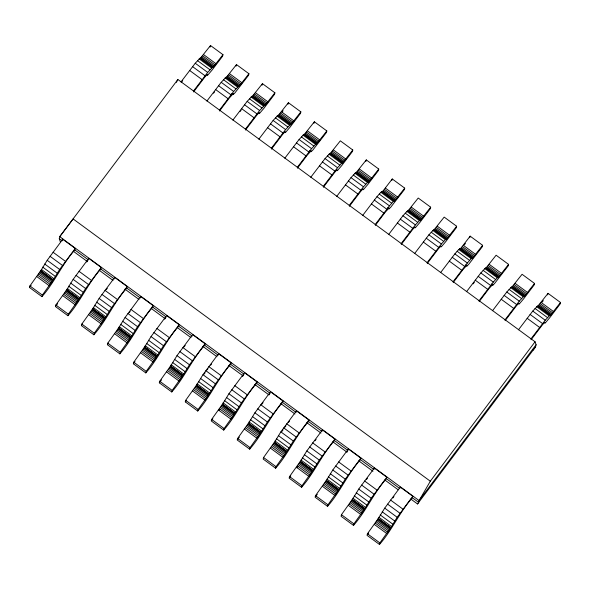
<?xml version="1.0" encoding="UTF-8"?>
<svg xmlns="http://www.w3.org/2000/svg" width="590" height="590" viewBox="0 0 590 590"><rect width="100%" height="100%" fill="white"/><g stroke="black" fill="none" stroke-linecap="round" stroke-linejoin="round"><path stroke-width="0.89" d="M176.388 82.357L177.863 79.502L535.064 341.78L536.096 344.73L419.35 500.136L418.605 502.569L417.506 503.963L410.824 499.051M536.096 344.73L535.536 346.927L417.506 503.963M40.725 270.803L47.193 260.308L62.776 239.267L75.24 248.419L74.849 249.946C61.994 264.327 54.686 282.168 41.964 296.652L29.5 287.5L29.898 285.944L40.747 270.707L53.189 279.955L40.747 270.707M41.964 296.652L42.362 295.096L53.211 279.859M60.298 241.686L59.273 238.736L60.01 236.295L177.863 79.502M59.819 236.59L62.842 239.009L62.392 240.794L59.273 238.736M66.685 289.867L73.153 279.372L88.743 258.332L101.207 267.484L100.816 269.011C87.954 283.392 80.646 301.232 67.924 315.716L55.46 306.564L55.858 305.008L66.714 289.771L79.178 298.923L66.714 289.771M67.924 315.716L68.322 314.16L79.178 298.923M92.652 308.931L99.12 298.437L114.703 277.396L127.167 286.548L126.776 288.075C113.922 302.456 106.613 320.296 93.891 334.781L81.427 325.628L81.826 324.072L92.674 308.836L105.138 317.981L92.674 308.836M93.891 334.781L94.289 333.217L105.138 317.981M118.612 327.988L125.08 317.501L140.671 296.46L153.135 305.613L152.744 307.139C139.882 321.513 132.573 339.361 119.851 353.838L107.387 344.693L107.786 343.137L118.642 327.9L131.076 337.141L118.642 327.9M119.851 353.838L120.249 352.282L131.098 337.045M222.976 54.678L212.784 67.629L200.276 58.366L210.512 45.526L222.976 54.678L222.578 56.234L212.017 70.136L207.887 74.952L207.304 75.395L207.37 74.51L206.95 74.76L204.863 77.061L193.572 91.922M140.671 296.46L140.28 297.987L126.776 288.075M210.114 47.082L210.512 45.526M144.579 347.053L151.047 336.566L166.631 315.525L179.095 324.677L178.704 326.204C165.849 340.578 158.54 358.425 145.819 372.902L133.355 363.757L133.753 362.194L144.602 346.957L157.043 356.205L144.602 346.957M180.953 81.966L195.238 63.248L200.076 58.13L212.71 67.607L212.54 67.275L207.695 72.4L193.417 91.118M145.819 372.902L146.217 371.346L157.065 356.109M248.936 73.735L238.751 86.686L226.213 77.519L236.479 64.59L248.936 73.735L248.545 75.299L234.879 92.94L233.271 94.459L231.804 93.382M236.081 66.146L236.479 64.59M170.54 366.117L177.007 355.63L192.598 334.589L205.055 343.734L204.671 345.261C191.809 359.642 184.5 377.489 171.779 391.967L159.315 382.814L159.713 381.258L170.569 366.021L183.003 375.269L170.569 366.021M206.92 101.03L221.198 82.312L226.036 77.187L238.677 86.671L238.5 86.339L233.662 91.465L219.377 110.183M171.779 391.967L172.177 390.41L183.025 375.174M274.903 92.8L264.711 105.75L252.203 96.487L262.439 83.655L274.903 92.8L274.505 94.356L263.944 108.265L259.814 113.081L259.231 113.516L259.298 112.638L258.877 112.889L256.79 115.19L245.492 130.051M262.041 85.211L262.439 83.655M196.507 385.182L202.975 374.687L218.558 353.653L231.022 362.798L230.631 364.325C217.776 378.706 210.468 396.554 197.746 411.031L185.282 401.878L185.68 400.322L196.529 385.086L208.971 394.334L196.529 385.086M245.344 129.24L259.622 110.522L264.468 105.403L264.637 105.735L252.004 96.251L247.166 101.377L232.88 120.095M197.746 411.031L198.137 409.475L208.993 394.238M300.863 111.864L290.678 124.815L278.163 115.552L288.399 102.712L300.863 111.864L300.465 113.42L289.911 127.329L285.781 132.145L285.191 132.58L285.258 131.703L284.845 131.946L282.75 134.255L271.459 149.115M218.558 353.653L218.167 355.18L204.671 345.261M288.009 104.275L288.399 102.712M234.931 413.398L222.489 404.15L211.64 419.387L211.242 420.943L223.706 430.095C236.428 415.618 243.736 397.771 256.598 383.389L256.982 381.863L244.526 372.71L228.935 393.751L222.467 404.246L234.931 413.398L241.399 402.904L256.982 381.863M258.848 139.159L273.126 120.441L277.964 115.316L290.605 124.8L290.428 124.468L285.59 129.586L271.304 148.304M223.706 430.095L224.104 428.539L234.953 413.302M326.831 130.928L316.638 143.879L304.101 134.712L314.367 121.776L326.831 130.928L326.432 132.484L312.774 150.133L311.159 151.645L309.691 150.568M313.969 123.332L314.367 121.776M260.898 432.455L248.456 423.214L237.608 438.451L237.209 440.007L249.673 449.16C262.388 434.675 269.704 416.835 282.558 402.454L282.949 400.927L270.486 391.775L254.902 412.816L248.434 423.31L260.898 432.455L267.358 421.968L282.949 400.927M284.808 158.216L299.086 139.498L303.931 134.38L316.565 143.864L316.388 143.532L311.55 148.651L297.272 167.368M249.673 449.16L250.064 447.603L260.92 432.367M352.791 149.993L342.606 162.943L330.09 153.68L340.327 140.84L352.791 149.993L352.392 151.549L341.839 165.451L337.709 170.274L337.119 170.709L337.185 169.824L336.765 170.075L334.678 172.383L323.386 187.237M286.858 451.52L274.416 442.279L263.568 457.516L263.169 459.072L275.633 468.224C288.355 453.74 295.664 435.899 308.526 421.518L308.909 419.992L296.453 410.839L280.862 431.88L274.394 442.375L286.858 451.52L293.326 441.032L308.909 419.992M310.768 177.28L325.053 158.562L329.891 153.444L342.532 162.929L342.355 162.597L337.517 167.715L323.231 186.433M275.633 468.224L276.031 466.668L286.88 451.424M378.758 169.057L368.566 182.008L356.05 172.745L366.294 159.905L378.758 169.057L378.36 170.613L367.799 184.515L363.669 189.331L363.086 189.774L363.152 188.889L362.732 189.139L360.645 191.448L349.346 206.301M296.453 410.839L296.062 412.366L282.558 402.454M365.896 161.461L366.294 159.905M312.818 470.584L300.384 461.343L289.535 476.58L289.137 478.136L301.601 487.288C314.315 472.804 321.631 454.956 334.486 440.582L334.877 439.056L322.413 429.904L306.822 450.944L300.362 461.432L312.818 470.584L319.286 460.097L334.877 439.056M336.735 196.345L351.013 177.627L355.858 172.509L368.492 181.986L368.315 181.654L363.477 186.779L349.199 205.497M301.601 487.288L301.992 485.725L312.848 470.488M381.996 191.905L394.533 201.072L404.718 188.122L392.254 178.969L382.873 191.16L380.875 192.303L376.981 196.691L362.695 215.409M391.863 180.525L392.254 178.969M338.785 489.648L326.344 480.4L315.495 495.644L315.097 497.2L327.561 506.345C340.283 491.868 347.591 474.021 360.453 459.647L360.837 458.12L348.373 448.968L332.79 470.009L326.322 480.496L338.785 489.648L345.253 479.161L360.837 458.12M381.819 191.573L394.481 200.954L393.338 201.456L389.444 205.844L375.159 224.561M404.718 188.122L404.32 189.678L390.661 207.326L389.046 208.838L387.586 207.761M327.561 506.345L327.959 504.789L338.808 489.553M430.685 207.186L420.493 220.136L407.978 210.873L418.222 198.034L430.685 207.186L430.287 208.742L419.726 222.644L415.596 227.46L415.013 227.902L415.072 227.017L414.659 227.268L412.572 229.569L401.274 244.43M364.745 508.713L352.311 499.465L341.455 514.701L341.064 516.265L353.521 525.41C366.243 510.933 373.558 493.085 386.413 478.704L386.804 477.185L374.34 468.032L358.75 489.073L352.289 499.56L364.745 508.713L371.213 498.218L386.804 477.185M388.663 234.473L402.941 215.756L407.779 210.63L420.419 220.114L420.242 219.782L415.404 224.908L401.126 243.626M353.521 525.41L353.919 523.854L364.775 508.617M456.645 226.243L446.46 239.193L433.945 229.93L444.182 217.098L456.645 226.243L456.247 227.806L445.693 241.708L441.563 246.524L440.973 246.959L441.04 246.082L440.619 246.332L438.532 248.633L427.241 263.494M374.34 468.032L373.949 469.559L360.453 459.647M390.713 527.777L378.271 518.529L367.423 533.766L367.024 535.322L379.488 544.474C392.21 529.997 399.519 512.15 412.373 497.768L412.764 496.242L400.3 487.097L384.717 508.138L378.249 518.625L390.713 527.777L397.181 517.283L412.764 496.242M414.623 253.538L428.908 234.82L433.746 229.694L446.379 239.179L446.21 238.847L441.372 243.965L427.086 262.69M379.488 544.474L379.886 542.918L390.735 527.681M459.883 249.091L472.42 258.258L482.613 245.307L470.149 236.162L460.768 248.353L458.762 249.496L454.868 253.884L440.59 272.602M469.751 237.718L470.149 236.162M459.706 248.759L472.369 258.147L471.226 258.641L467.332 263.029L453.054 281.747M482.613 245.307L482.214 246.863L468.549 264.512L466.941 266.024L465.473 264.947M508.573 264.372L498.388 277.322L485.843 268.155L496.109 255.219L508.573 264.372L508.174 265.928L494.516 283.576L492.901 285.088L491.433 284.011M466.55 291.667L480.835 272.941L485.673 267.823L498.307 277.307L498.137 276.976L493.299 282.094L479.014 300.812M534.54 283.436L524.348 296.387L511.832 287.124L522.076 274.284L534.54 283.436L534.142 284.992L523.581 298.894L519.451 303.717L518.868 304.152L518.927 303.275L518.514 303.518L516.427 305.827L505.128 320.68M492.517 310.724L506.795 292.006L511.633 286.888L524.274 296.372L524.097 296.04L519.259 301.158L504.981 319.876M560.5 302.5L550.315 315.451L537.8 306.188L548.036 293.348L560.5 302.5L560.102 304.056L549.541 317.958L545.411 322.774L544.828 323.217L544.895 322.332L544.474 322.582L542.387 324.891L531.096 339.744M547.638 294.904L548.036 293.348M530.941 338.94L545.219 320.223L550.064 315.104L550.234 315.429L537.601 305.952L532.763 311.07L518.477 329.788M53.189 279.955L59.656 269.46L75.24 248.419M79.148 299.012L85.616 288.525L101.207 267.484M105.116 318.076L111.584 307.589L127.167 286.548M131.076 337.141L137.544 326.654L153.135 305.613M157.043 356.205L163.504 345.711L179.095 324.677M183.003 375.269L189.471 364.775L205.055 343.734M208.971 394.334L215.431 383.839L231.022 362.798M419.35 500.136L430.317 481.211L535.064 341.78M204.192 374.097L205.114 372.725M282.079 431.29L283.008 429.918M129.262 312.685L130.117 311.527M207.156 369.871L208.005 368.713M285.044 427.064L285.899 425.906M29.5 287.5L31.137 285.302M55.46 306.564L57.65 303.629M81.427 325.628L82.519 324.161M107.387 344.693L108.486 343.225M133.355 363.757L134.992 361.552M159.315 382.814L161.505 379.886M185.282 401.878L186.374 400.411M211.788 420.213L212.887 418.745M218.897 410.677L219.996 409.209M237.755 439.277L239.393 437.072M289.683 477.399L290.774 475.931M296.792 467.87L297.884 466.402M315.643 496.463L317.287 494.265M367.57 534.592L368.669 533.124M181.646 82.054L182.73 80.609M86.73 262.019L87.814 260.581M213.558 93.198L214.642 91.76M219.532 110.986L229.318 98.006L233.33 93.574L233.271 94.459M106.2 289.719L107.284 288.281M240.064 111.54L241.148 110.101M164.617 319.212L165.702 317.767M297.419 168.179L307.206 155.192L311.225 150.767L311.159 151.645M184.095 346.913L185.179 345.475M210.601 365.254L211.677 363.816M242.512 376.398L243.596 374.96M375.314 225.365L385.1 212.385L389.112 207.953L389.046 208.838M261.982 404.106L263.066 402.66M269.018 394.747L270.095 393.301L256.598 383.389M288.488 422.447L289.572 421.009M314.994 440.789L316.078 439.351M453.201 282.558L462.988 269.578L467 265.146L466.941 266.024M346.905 451.933L347.989 450.495L334.486 440.582M473.195 283.827L474.279 282.389M479.169 301.623L488.955 288.643L492.967 284.21L492.901 285.088M366.375 479.633L367.459 478.195M392.881 497.982L393.965 496.537M60.01 236.295L73.108 218.934L430.317 481.211M282.035 112.159L283.119 110.728M464.323 244.887L465.407 243.449M542.21 302.073L543.302 300.642M532.866 350.401L535.536 346.927M203.616 54.634L216.08 63.779M229.584 73.698L242.048 82.843M255.544 92.755L268.007 101.908M281.511 111.82L293.975 120.972M307.471 130.884L319.935 140.037M333.439 149.948L345.902 159.101M359.399 169.013L371.862 178.165M385.366 188.077L397.83 197.222M411.326 207.142L423.79 216.287M437.293 226.199L449.75 235.351M463.253 245.263L475.717 254.415M489.221 264.327L501.677 273.48M515.181 283.392L527.644 292.544M541.148 302.456L553.604 311.608M202.68 55.851L215.144 64.996M228.647 74.908L241.111 84.06M254.607 93.972L267.071 103.125M280.575 113.037L293.038 122.189M306.534 132.101L318.998 141.253M332.502 151.165L344.958 160.318M358.462 170.23L370.926 179.375M384.429 189.294L396.886 198.439M410.389 208.351L422.853 217.504M436.349 227.416L448.813 236.568M462.317 246.48L474.78 255.632M488.277 265.544L500.74 274.697M514.244 284.609L526.708 293.761M540.204 303.673L552.668 312.825M201.832 56.898L214.295 66.05M227.799 75.963L240.263 85.115M253.759 95.027L266.223 104.179M279.726 114.091L292.19 123.236M305.686 133.156L318.15 142.301M331.654 152.213L344.118 161.365M357.614 171.277L370.078 180.429M383.581 190.341L396.038 199.494M409.541 209.406L422.005 218.558M435.509 228.47L447.965 237.623M461.469 247.535L473.932 256.687M487.436 266.599L499.892 275.744M513.396 285.663L525.86 294.808M539.356 304.72L551.82 313.873M201.131 57.717L213.595 66.869M227.091 76.781L239.555 85.934M253.058 95.846L265.522 104.998M279.018 114.91L291.482 124.062M304.986 133.974L317.45 143.127M330.946 153.039L343.41 162.184M356.913 172.103L369.377 181.248M382.873 191.16L395.337 200.312M408.841 210.224L421.304 219.377M434.8 229.289L447.264 238.441M460.768 248.353L473.232 257.506M486.728 267.418L499.192 276.57M512.695 286.482L525.152 295.627M538.655 305.546L551.119 314.691M200.615 58.255L213.079 67.408M226.582 77.32L239.046 86.472M252.542 96.384L265.006 105.536M278.51 115.448L290.973 124.593M304.469 134.513L316.933 143.658M330.437 153.57L342.893 162.722M356.397 172.634L368.861 181.786M382.364 191.698L394.821 200.851M408.324 210.763L420.788 219.915M434.284 229.827L446.748 238.98M460.252 248.892L472.715 258.044M486.212 267.956L498.675 277.101M512.179 287.02L524.643 296.165M538.139 306.077L550.603 315.23M199.132 58.86L211.589 68.012M225.092 77.924L237.556 87.069M251.06 96.989L263.516 106.134M277.02 116.046L289.483 125.198M302.987 135.11L315.444 144.262M328.947 154.174L341.411 163.327M354.907 173.239L367.371 182.391M380.875 192.303L393.338 201.456M406.834 211.368L419.298 220.52M432.802 230.432L445.266 239.577M458.762 249.496L471.226 258.641M484.729 268.553L497.193 277.706M510.689 287.618L523.153 296.77M536.657 306.682L549.12 315.834M197.48 60.608L209.944 69.753M223.44 79.672L235.904 88.817M249.408 98.729L261.872 107.882M275.368 117.794L287.832 126.946M301.335 136.858L313.799 146.01M327.295 155.922L339.759 165.075M353.263 174.987L365.726 184.139M379.223 194.051L391.686 203.203M405.19 213.115L417.646 222.26M431.15 232.18L443.614 241.325M457.117 251.237L469.574 260.389M483.077 270.301L495.541 279.454M509.037 289.366L521.501 298.518M535.005 308.43L547.468 317.582M195.238 63.248L207.695 72.4M221.198 82.312L233.662 91.465M247.166 101.377L259.622 110.522M273.126 120.441L285.59 129.586M299.086 139.498L311.55 148.651M325.053 158.562L337.517 167.715M351.013 177.627L363.477 186.779M376.981 196.691L389.444 205.844M402.941 215.756L415.404 224.908M428.908 234.82L441.372 243.965M454.868 253.884L467.332 263.029M480.835 272.941L493.299 282.094M506.795 292.006L519.259 301.158M532.763 311.07L545.219 320.223M192.554 66.604L205.01 75.756M218.514 85.668L230.978 94.82M244.474 104.732L256.938 113.885M270.441 123.797L282.905 132.942M296.401 142.861L308.865 152.006M322.369 161.918L334.832 171.071M348.329 180.983L360.792 190.135M374.296 200.047L386.76 209.199M400.256 219.111L412.72 228.264M426.223 238.176L438.687 247.328M452.183 257.24L464.647 266.385M478.151 276.304L490.607 285.449M504.111 295.361L516.575 304.514M530.078 314.426L542.534 323.578M189.611 70.446L202.068 79.598M215.571 89.51L228.035 98.663M241.531 108.575L253.995 117.727M267.499 127.639L279.962 136.784M293.459 146.703L305.922 155.849M319.426 165.761L331.89 174.913M345.386 184.825L357.85 193.977M371.353 203.889L383.817 213.042M397.313 222.954L409.777 232.106M423.281 242.018L435.745 251.17M449.241 261.082L461.704 270.235M475.208 280.147L487.665 289.292M501.168 299.211L513.632 308.356M527.135 318.268L539.592 327.421M62.842 239.009L419.062 500.563M74.849 249.946L88.353 259.858M100.816 269.011L114.32 278.923M152.744 307.139L166.24 317.051M178.704 326.204L192.207 336.116M230.631 364.325L244.135 374.237M308.526 421.518L322.022 431.43M386.413 478.704L399.917 488.623M412.373 497.768L418.605 502.348M73.669 251.502L87.032 261.318M99.658 270.589L113.029 280.405M124.91 289.122L139.019 299.484M151.645 308.754L165.008 318.57M177.634 327.841L191.005 337.657M202.886 346.382L216.995 356.736M228.876 365.461L242.984 375.823M254.865 384.547L268.981 394.909M280.862 403.634L294.971 413.996M306.852 422.72L320.96 433.075M332.841 441.799L346.957 452.161M358.838 460.886L372.946 471.248M384.827 479.972L398.198 489.789M53.041 252.225L65.505 261.377M79.008 271.289L91.472 280.442M104.968 290.354L117.432 299.506M130.936 309.418L143.4 318.57M156.896 328.483L169.359 337.635M182.863 347.547L195.32 356.699M208.823 366.611L221.287 375.756M234.791 385.676L247.247 394.821M260.751 404.733L273.214 413.885M286.718 423.797L299.174 432.949M312.678 442.861L325.142 452.014M338.638 461.926L351.102 471.078M364.605 480.99L377.069 490.143M390.565 500.055L403.029 509.207M50.047 256.296L62.503 265.448M76.007 275.36L88.471 284.513M101.967 294.425L114.431 303.57M127.934 313.489L140.398 322.634M153.894 332.546L166.358 341.699M179.862 351.611L192.325 360.763M205.822 370.675L218.285 379.827M231.789 389.739L244.253 398.892M257.749 408.804L270.213 417.956M283.716 427.868L296.18 437.02M309.676 446.932L322.14 456.077M335.644 465.997L348.107 475.142M361.604 485.054L374.067 494.206M387.571 504.118L400.027 513.271M47.193 260.308L59.656 269.46M73.153 279.372L85.616 288.525M99.12 298.437L111.584 307.589M125.08 317.501L137.544 326.654M151.047 336.566L163.504 345.711M177.007 355.63L189.471 364.775M202.975 374.687L215.431 383.839M228.935 393.751L241.399 402.904M254.902 412.816L267.358 421.968M280.862 431.88L293.326 441.032M306.822 450.944L319.286 460.097M332.79 470.009L345.253 479.161M358.75 489.073L371.213 498.218M384.717 508.138L397.181 517.283M44.678 263.995L57.142 273.148M70.645 283.06L83.109 292.212M96.605 302.124L109.069 311.277M122.573 321.189L135.036 330.341M148.533 340.253L160.996 349.405M174.5 359.317L186.956 368.462M200.46 378.382L212.924 387.527M226.427 397.439L238.884 406.591M252.387 416.503L264.851 425.656M278.355 435.568L290.811 444.72M304.315 454.632L316.778 463.784M330.275 473.696L342.738 482.849M356.242 492.761L368.706 501.906M382.202 511.825L394.666 520.97M42.679 267.108L55.143 276.26M68.647 286.172L81.11 295.325M94.607 305.237L107.07 314.389M120.574 324.301L133.038 333.446M146.534 343.365L158.998 352.51M172.501 362.422L184.965 371.575M198.461 381.487L210.925 390.639M224.429 400.551L236.885 409.703M250.389 419.615L262.852 428.768M276.356 438.68L288.812 447.832M302.316 457.744L314.78 466.889M328.283 476.809L340.74 485.954M354.243 495.866L366.707 505.018M380.203 514.93L392.667 524.082M41.33 269.431L53.793 278.576M67.297 288.495L79.761 297.64M93.257 307.552L105.721 316.705M119.224 326.617L131.688 335.769M145.184 345.681L157.648 354.833M171.152 364.745L183.615 373.898M197.112 383.81L209.575 392.962M223.079 402.874L235.543 412.019M249.039 421.939L261.503 431.084M275.006 440.996L287.463 450.148M300.966 460.06L313.43 469.212M326.934 479.124L339.39 488.277M352.894 498.189L365.358 507.341M378.861 517.253L391.318 526.405M40.555 271.142L53.019 280.294M66.523 290.206L78.979 299.359M92.483 309.271L104.946 318.423M118.45 328.335L130.906 337.487M144.41 347.399L156.874 356.544M170.377 366.464L182.834 375.609M196.337 385.521L208.801 394.673M222.297 404.585L234.761 413.738M248.265 423.65L260.728 432.802M274.225 442.714L286.688 451.866M300.192 461.778L312.656 470.931M326.152 480.843L338.616 489.988M352.119 499.907L364.583 509.052M378.079 518.964L390.543 528.116M40.135 271.879L52.599 281.024M66.095 290.944L78.558 300.089M92.062 310.001L104.526 319.153M118.022 329.065L130.486 338.218M143.99 348.13L156.446 357.282M169.95 367.194L182.413 376.346M195.917 386.258L208.373 395.411M221.877 405.323L234.341 414.468M247.844 424.387L260.301 433.532M273.804 443.444L286.268 452.596M299.764 462.508L312.228 471.661M325.732 481.573L338.195 490.725M351.692 500.637L364.155 509.79M377.659 519.702L390.123 528.854M39.508 272.86L51.964 282.013M65.468 291.925L77.932 301.077M91.435 310.989L103.892 320.134M117.395 330.053L129.859 339.198M143.355 349.11L155.819 358.263M169.323 368.175L181.786 377.327M195.283 387.239L207.746 396.392M221.25 406.303L233.714 415.456M247.21 425.368L259.674 434.52M273.177 444.432L285.641 453.585M299.137 463.497L311.601 472.642M325.105 482.561L337.569 491.706M351.065 501.618L363.529 510.77M377.032 520.682L389.496 529.835M38.711 274.033L51.175 283.178M64.679 293.097L77.135 302.242M90.639 312.154L103.103 321.307M116.606 331.219L129.062 340.371M142.566 350.283L155.03 359.435M168.526 369.347L180.99 378.5M194.494 388.412L206.957 397.564M220.454 407.476L232.917 416.628M246.421 426.541L258.885 435.686M272.381 445.605L284.845 454.75M298.348 464.662L310.812 473.814M324.308 483.726L336.772 492.879M350.276 502.791L362.739 511.943M376.236 521.855L388.699 531.007M37.804 275.316L50.268 284.469M63.772 294.381L76.235 303.526M89.732 313.445L102.195 322.59M115.699 332.502L128.155 341.654M141.659 351.566L154.123 360.719M167.626 370.631L180.083 379.783M193.586 389.695L206.05 398.847M219.546 408.759L232.01 417.912M245.514 427.824L257.978 436.969M271.474 446.888L283.938 456.033M297.441 465.945L309.905 475.098M323.401 485.01L335.865 494.162M349.369 504.074L361.832 513.226M375.329 523.138L387.792 532.291M36.846 276.629L49.302 285.781M62.806 295.693L75.269 304.846M88.773 314.758L101.229 323.903M114.733 333.822L127.197 342.967M140.7 352.879L153.157 362.031M166.66 371.943L179.124 381.096M192.62 391.008L205.084 400.16M218.588 410.072L231.051 419.225M244.548 429.137L257.011 438.289M270.515 448.201L282.979 457.353M296.475 467.265L308.939 476.41M322.442 486.33L334.906 495.475M348.402 505.387L360.866 514.539M374.37 524.451L386.834 533.603M29.898 285.944L42.362 295.096M55.858 305.008L68.322 314.16M81.826 324.072L94.289 333.217M107.786 343.137L120.249 352.282M133.753 362.194L146.217 371.346M159.713 381.258L172.177 390.41M185.68 400.322L198.137 409.475M211.64 419.387L224.104 428.539M237.608 438.451L250.064 447.603M263.568 457.516L276.031 466.668M289.535 476.58L301.992 485.725M315.495 495.644L327.959 504.789M341.455 514.701L353.919 523.854M367.423 533.766L379.886 542.918"/></g></svg>
